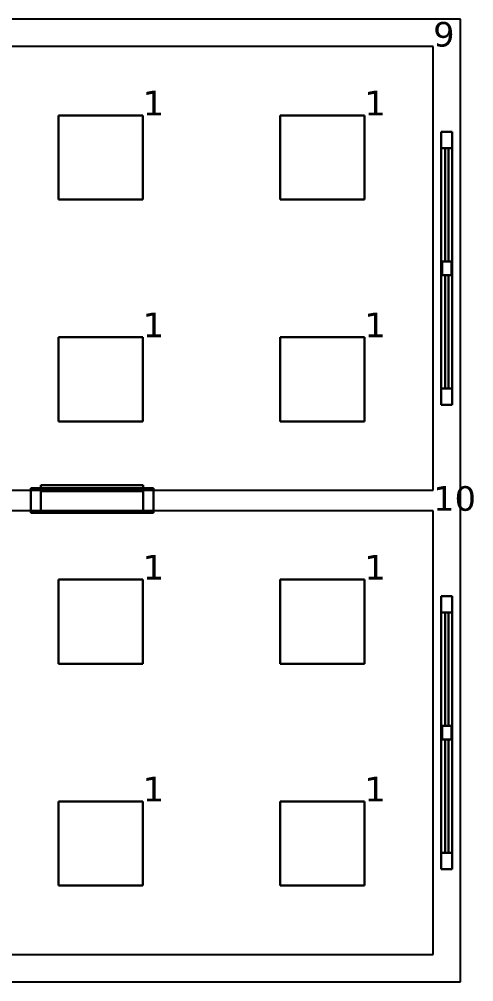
# Model space of a CAD drawing. Header units: inches. Extents: x 0 to 47.1, y -16.6 to 0.5.
# Drawn here: x 13.37 to 16.7, y -7.05 to 0 of the extents above; entities that cross this region are included whole.
import ezdxf

# ---------------------------------------------------------------- set-up
doc = ezdxf.new("R2010")
doc.units = ezdxf.units.IN
doc.header["$MEASUREMENT"] = 0
for name, color, linetype, true_color in [('DLX_BLD1_APERT', 7, 'Continuous', 0x969696), ('DLX_BLD1_CALC', 7, 'Continuous', 0xffffff), ('DLX_BLD1_CONT', 7, 'Continuous', 0x969696), ('DLX_BLD1_LUM', 7, 'Continuous', 0x55aa00), ('DLX_BLD1_LUMKEY_IDX', 7, 'Continuous', 0x969696), ('DLX_BLD1_RESKEY_IDX', 7, 'Continuous', 0x707070)]:
    doc.layers.add(name, color=color, linetype=linetype, true_color=true_color)
doc.styles.add('TableTextStyle', font='')
doc.styles.get('TableTextStyle').set_extended_font_data('VERDANA.TTF')

msp = doc.modelspace()

# ---------------------------------------------------------------- linework, layer by layer
at = {"layer": 'DLX_BLD1_APERT'}
for points in [[(16.46, -0.825, 0), (16.46, -2.825, 0)], [(16.54, -0.825, 0), (16.46, -0.825, 0)], [(16.46, -2.825, 0), (16.46, -0.825, 0)], [(16.46, -0.825, 0), (16.54, -0.825, 0)], [(16.46, -0.825, 0), (16.46, -0.825, 0)], [(16.46, -0.825, 0), (16.54, -0.825, 0)], [(16.54, -0.825, 0), (16.46, -0.825, 0)], [(16.46, -0.825, 0), (16.46, -2.825, 0)], [(16.46, -2.825, 0), (16.46, -0.825, 0)], [(16.46, -0.825, 0), (16.46, -0.825, 0)], [(16.54, -2.825, 0), (16.54, -0.825, 0)], [(16.54, -0.825, 0), (16.54, -2.825, 0)], [(16.54, -0.825, 0), (16.54, -0.825, 0)], [(16.54, -0.825, 0), (16.54, -2.825, 0)], [(16.54, -2.825, 0), (16.54, -0.825, 0)], [(16.54, -0.825, 0), (16.54, -0.825, 0)], [(16.46, -0.945, 0), (16.46, -0.945, 0)], [(16.46, -0.945, 0), (16.46, -2.705, 0)], [(16.46, -2.705, 0), (16.46, -0.945, 0)], [(16.4875, -0.945, 0), (16.46, -0.945, 0)], [(16.46, -0.945, 0), (16.46, -2.705, 0)], [(16.4875, -0.945, 0), (16.46, -0.945, 0)], [(16.46, -0.945, 0), (16.46, -0.945, 0)], [(16.46, -0.945, 0), (16.4875, -0.945, 0)], [(16.46, -2.705, 0), (16.46, -0.945, 0)], [(16.46, -0.945, 0), (16.4875, -0.945, 0)], [(16.5125, -0.945, 0), (16.4875, -0.945, 0)], [(16.4875, -0.945, 0), (16.4875, -0.945, 0)], [(16.4875, -0.945, 0), (16.5125, -0.945, 0)], [(16.4875, -1.775, 0), (16.4875, -0.945, 0)], [(16.4875, -1.775, 0), (16.4875, -0.945, 0)], [(16.4875, -0.945, 0), (16.5125, -0.945, 0)], [(16.4875, -0.945, 0), (16.4875, -0.945, 0)], [(16.5125, -0.945, 0), (16.4875, -0.945, 0)], [(16.4875, -0.945, 0), (16.4875, -1.775, 0)], [(16.4875, -0.945, 0), (16.4875, -1.775, 0)], [(16.4875, -0.945, 0), (16.4875, -1.775, 0)], [(16.4875, -1.775, 0), (16.4875, -0.945, 0)], [(16.4875, -0.945, 0), (16.4875, -0.945, 0)], [(16.4875, -0.945, 0), (16.4875, -1.775, 0)], [(16.5125, -0.945, 0), (16.4875, -0.945, 0)], [(16.4875, -1.775, 0), (16.4875, -0.945, 0)], [(16.4875, -0.945, 0), (16.5125, -0.945, 0)], [(16.4875, -0.945, 0), (16.4875, -0.945, 0)], [(16.4875, -0.945, 0), (16.5125, -0.945, 0)], [(16.5125, -0.945, 0), (16.4875, -0.945, 0)], [(16.5125, -1.775, 0), (16.5125, -0.945, 0)], [(16.5125, -0.945, 0), (16.54, -0.945, 0)], [(16.5125, -0.945, 0), (16.5125, -0.945, 0)], [(16.5125, -0.945, 0), (16.5125, -1.775, 0)], [(16.5125, -0.945, 0), (16.5125, -0.945, 0)], [(16.5125, -0.945, 0), (16.54, -0.945, 0)], [(16.54, -0.945, 0), (16.5125, -0.945, 0)], [(16.5125, -1.775, 0), (16.5125, -0.945, 0)], [(16.54, -0.945, 0), (16.5125, -0.945, 0)], [(16.5125, -0.945, 0), (16.5125, -1.775, 0)], [(16.5125, -0.945, 0), (16.5125, -1.775, 0)], [(16.5125, -1.775, 0), (16.5125, -0.945, 0)], [(16.5125, -0.945, 0), (16.5125, -0.945, 0)], [(16.5125, -1.775, 0), (16.5125, -0.945, 0)], [(16.5125, -0.945, 0), (16.5125, -1.775, 0)], [(16.5125, -0.945, 0), (16.5125, -0.945, 0)], [(16.54, -0.945, 0), (16.54, -0.945, 0)], [(16.54, -0.945, 0), (16.54, -2.705, 0)], [(16.54, -2.705, 0), (16.54, -0.945, 0)], [(16.54, -0.945, 0), (16.54, -2.705, 0)], [(16.54, -0.945, 0), (16.54, -0.945, 0)], [(16.54, -2.705, 0), (16.54, -0.945, 0)], [(16.465, -1.875, 0), (16.465, -1.775, 0)], [(16.465, -1.775, 0), (16.4875, -1.775, 0)], [(16.465, -1.775, 0), (16.465, -1.875, 0)], [(16.4875, -1.775, 0), (16.465, -1.775, 0)], [(16.465, -1.875, 0), (16.465, -1.775, 0)], [(16.465, -1.775, 0), (16.4875, -1.775, 0)], [(16.4875, -1.775, 0), (16.465, -1.775, 0)], [(16.465, -1.775, 0), (16.465, -1.875, 0)], [(16.4875, -1.775, 0), (16.465, -1.775, 0)], [(16.465, -1.775, 0), (16.465, -1.775, 0)], [(16.465, -1.775, 0), (16.4875, -1.775, 0)], [(16.465, -1.875, 0), (16.465, -1.775, 0)], [(16.465, -1.775, 0), (16.465, -1.775, 0)], [(16.465, -1.775, 0), (16.465, -1.875, 0)], [(16.465, -1.875, 0), (16.465, -1.775, 0)], [(16.465, -1.775, 0), (16.4875, -1.775, 0)], [(16.4875, -1.775, 0), (16.465, -1.775, 0)], [(16.465, -1.775, 0), (16.465, -1.875, 0)], [(16.5125, -1.775, 0), (16.4875, -1.775, 0)], [(16.4875, -1.775, 0), (16.5125, -1.775, 0)], [(16.4875, -1.775, 0), (16.5125, -1.775, 0)], [(16.5125, -1.775, 0), (16.4875, -1.775, 0)], [(16.4875, -1.775, 0), (16.4875, -1.775, 0)], [(16.5125, -1.775, 0), (16.4875, -1.775, 0)], [(16.4875, -1.775, 0), (16.4875, -1.775, 0)], [(16.4875, -1.775, 0), (16.5125, -1.775, 0)], [(16.4875, -1.775, 0), (16.5125, -1.775, 0)], [(16.5125, -1.775, 0), (16.4875, -1.775, 0)], [(16.4875, -1.775, 0), (16.4875, -1.775, 0)], [(16.4875, -1.775, 0), (16.4875, -1.775, 0)], [(16.4875, -1.775, 0), (16.5125, -1.775, 0)], [(16.5125, -1.775, 0), (16.4875, -1.775, 0)], [(16.4875, -1.775, 0), (16.5125, -1.775, 0)], [(16.5125, -1.775, 0), (16.4875, -1.775, 0)], [(16.535, -1.775, 0), (16.5125, -1.775, 0)], [(16.5125, -1.775, 0), (16.535, -1.775, 0)], [(16.5125, -1.775, 0), (16.535, -1.775, 0)], [(16.535, -1.775, 0), (16.5125, -1.775, 0)], [(16.5125, -1.775, 0), (16.5125, -1.775, 0)], [(16.5125, -1.775, 0), (16.5125, -1.775, 0)], [(16.5125, -1.775, 0), (16.535, -1.775, 0)], [(16.535, -1.775, 0), (16.5125, -1.775, 0)], [(16.5125, -1.775, 0), (16.535, -1.775, 0)], [(16.535, -1.775, 0), (16.5125, -1.775, 0)], [(16.5125, -1.775, 0), (16.5125, -1.775, 0)], [(16.5125, -1.775, 0), (16.5125, -1.775, 0)], [(16.535, -1.875, 0), (16.535, -1.775, 0)], [(16.535, -1.775, 0), (16.535, -1.875, 0)], [(16.535, -1.775, 0), (16.535, -1.875, 0)], [(16.535, -1.875, 0), (16.535, -1.775, 0)], [(16.535, -1.875, 0), (16.535, -1.775, 0)], [(16.535, -1.775, 0), (16.535, -1.775, 0)], [(16.535, -1.775, 0), (16.535, -1.875, 0)], [(16.535, -1.775, 0), (16.535, -1.775, 0)], [(16.535, -1.775, 0), (16.535, -1.875, 0)], [(16.535, -1.875, 0), (16.535, -1.775, 0)], [(16.4875, -1.875, 0), (16.465, -1.875, 0)], [(16.465, -1.875, 0), (16.4875, -1.875, 0)], [(16.4875, -1.875, 0), (16.465, -1.875, 0)], [(16.465, -1.875, 0), (16.4875, -1.875, 0)], [(16.465, -1.875, 0), (16.465, -1.875, 0)], [(16.4875, -1.875, 0), (16.465, -1.875, 0)], [(16.465, -1.875, 0), (16.465, -1.875, 0)], [(16.465, -1.875, 0), (16.4875, -1.875, 0)], [(16.4875, -1.875, 0), (16.465, -1.875, 0)], [(16.465, -1.875, 0), (16.4875, -1.875, 0)], [(16.4875, -2.705, 0), (16.4875, -1.875, 0)], [(16.4875, -1.875, 0), (16.5125, -1.875, 0)], [(16.4875, -2.705, 0), (16.4875, -1.875, 0)], [(16.5125, -1.875, 0), (16.4875, -1.875, 0)], [(16.4875, -1.875, 0), (16.4875, -2.705, 0)], [(16.4875, -1.875, 0), (16.4875, -2.705, 0)], [(16.5125, -1.875, 0), (16.4875, -1.875, 0)], [(16.4875, -1.875, 0), (16.5125, -1.875, 0)], [(16.4875, -1.875, 0), (16.4875, -1.875, 0)], [(16.5125, -1.875, 0), (16.4875, -1.875, 0)], [(16.4875, -1.875, 0), (16.4875, -1.875, 0)], [(16.4875, -1.875, 0), (16.5125, -1.875, 0)], [(16.5125, -1.875, 0), (16.4875, -1.875, 0)], [(16.4875, -1.875, 0), (16.5125, -1.875, 0)], [(16.4875, -1.875, 0), (16.4875, -2.705, 0)], [(16.4875, -2.705, 0), (16.4875, -1.875, 0)], [(16.4875, -1.875, 0), (16.4875, -1.875, 0)], [(16.4875, -1.875, 0), (16.4875, -1.875, 0)], [(16.4875, -1.875, 0), (16.5125, -1.875, 0)], [(16.5125, -1.875, 0), (16.4875, -1.875, 0)], [(16.4875, -1.875, 0), (16.4875, -2.705, 0)], [(16.5125, -1.875, 0), (16.4875, -1.875, 0)], [(16.4875, -2.705, 0), (16.4875, -1.875, 0)], [(16.4875, -1.875, 0), (16.5125, -1.875, 0)], [(16.5125, -2.705, 0), (16.5125, -1.875, 0)], [(16.5125, -1.875, 0), (16.535, -1.875, 0)], [(16.5125, -1.875, 0), (16.5125, -2.705, 0)], [(16.5125, -2.705, 0), (16.5125, -1.875, 0)], [(16.535, -1.875, 0), (16.5125, -1.875, 0)], [(16.535, -1.875, 0), (16.5125, -1.875, 0)], [(16.5125, -1.875, 0), (16.5125, -2.705, 0)], [(16.5125, -1.875, 0), (16.535, -1.875, 0)], [(16.5125, -1.875, 0), (16.5125, -1.875, 0)], [(16.5125, -1.875, 0), (16.5125, -1.875, 0)], [(16.5125, -1.875, 0), (16.535, -1.875, 0)], [(16.535, -1.875, 0), (16.5125, -1.875, 0)], [(16.535, -1.875, 0), (16.5125, -1.875, 0)], [(16.5125, -1.875, 0), (16.535, -1.875, 0)], [(16.5125, -1.875, 0), (16.5125, -1.875, 0)], [(16.5125, -1.875, 0), (16.5125, -2.705, 0)], [(16.5125, -2.705, 0), (16.5125, -1.875, 0)], [(16.5125, -1.875, 0), (16.5125, -1.875, 0)], [(16.5125, -2.705, 0), (16.5125, -1.875, 0)], [(16.5125, -1.875, 0), (16.5125, -2.705, 0)], [(16.535, -1.875, 0), (16.535, -1.875, 0)], [(16.535, -1.875, 0), (16.535, -1.875, 0)], [(16.46, -2.705, 0), (16.46, -2.705, 0)], [(16.46, -2.705, 0), (16.4875, -2.705, 0)], [(16.4875, -2.705, 0), (16.46, -2.705, 0)], [(16.46, -2.705, 0), (16.46, -2.705, 0)], [(16.46, -2.705, 0), (16.4875, -2.705, 0)], [(16.4875, -2.705, 0), (16.46, -2.705, 0)], [(16.5125, -2.705, 0), (16.4875, -2.705, 0)], [(16.4875, -2.705, 0), (16.4875, -2.705, 0)], [(16.5125, -2.705, 0), (16.4875, -2.705, 0)], [(16.4875, -2.705, 0), (16.4875, -2.705, 0)], [(16.4875, -2.705, 0), (16.5125, -2.705, 0)], [(16.4875, -2.705, 0), (16.5125, -2.705, 0)], [(16.4875, -2.705, 0), (16.4875, -2.705, 0)], [(16.4875, -2.705, 0), (16.5125, -2.705, 0)], [(16.4875, -2.705, 0), (16.4875, -2.705, 0)], [(16.4875, -2.705, 0), (16.5125, -2.705, 0)], [(16.5125, -2.705, 0), (16.4875, -2.705, 0)], [(16.5125, -2.705, 0), (16.4875, -2.705, 0)], [(16.54, -2.705, 0), (16.5125, -2.705, 0)], [(16.5125, -2.705, 0), (16.5125, -2.705, 0)], [(16.5125, -2.705, 0), (16.54, -2.705, 0)], [(16.54, -2.705, 0), (16.5125, -2.705, 0)], [(16.5125, -2.705, 0), (16.5125, -2.705, 0)], [(16.5125, -2.705, 0), (16.54, -2.705, 0)], [(16.5125, -2.705, 0), (16.5125, -2.705, 0)], [(16.5125, -2.705, 0), (16.5125, -2.705, 0)], [(16.54, -2.705, 0), (16.54, -2.705, 0)], [(16.54, -2.705, 0), (16.54, -2.705, 0)], [(16.46, -2.825, 0), (16.54, -2.825, 0)], [(16.46, -2.825, 0), (16.46, -2.825, 0)], [(16.46, -2.825, 0), (16.54, -2.825, 0)], [(16.54, -2.825, 0), (16.46, -2.825, 0)], [(16.54, -2.825, 0), (16.46, -2.825, 0)], [(16.46, -2.825, 0), (16.46, -2.825, 0)], [(16.54, -2.825, 0), (16.54, -2.825, 0)], [(16.54, -2.825, 0), (16.54, -2.825, 0)], [(14.35, -3.435, 0), (13.45, -3.435, 0)], [(13.45, -3.435, 0), (13.45, -3.615, 0)], [(13.45, -3.435, 0), (13.45, -3.435, 0)], [(13.45, -3.435, 0), (13.45, -3.615, 0)], [(13.45, -3.615, 0), (13.45, -3.435, 0)], [(13.45, -3.615, 0), (13.45, -3.435, 0)], [(13.45, -3.435, 0), (13.525, -3.435, 0)], [(13.525, -3.435, 0), (13.45, -3.435, 0)], [(13.45, -3.435, 0), (13.45, -3.435, 0)], [(13.45, -3.435, 0), (14.35, -3.435, 0)], [(13.525, -3.4125, 0), (14.275, -3.4125, 0)], [(13.525, -3.435, 0), (13.525, -3.4125, 0)], [(14.275, -3.4125, 0), (13.525, -3.4125, 0)], [(13.525, -3.4125, 0), (13.525, -3.4125, 0)], [(13.525, -3.4125, 0), (14.275, -3.4125, 0)], [(13.525, -3.435, 0), (13.525, -3.4125, 0)], [(13.525, -3.4125, 0), (13.525, -3.4125, 0)], [(13.525, -3.4125, 0), (13.525, -3.435, 0)], [(14.275, -3.4125, 0), (13.525, -3.4125, 0)], [(13.525, -3.4125, 0), (13.525, -3.435, 0)], [(13.525, -3.435, 0), (13.525, -3.4575, 0)], [(14.275, -3.435, 0), (13.525, -3.435, 0)], [(13.525, -3.435, 0), (13.525, -3.435, 0)], [(13.525, -3.4575, 0), (13.525, -3.435, 0)], [(13.525, -3.435, 0), (14.275, -3.435, 0)], [(13.525, -3.4575, 0), (13.525, -3.435, 0)], [(13.525, -3.435, 0), (13.525, -3.435, 0)], [(13.525, -3.435, 0), (13.525, -3.4575, 0)], [(13.525, -3.4575, 0), (13.525, -3.435, 0)], [(13.525, -3.435, 0), (13.525, -3.435, 0)], [(13.525, -3.435, 0), (14.275, -3.435, 0)], [(14.275, -3.435, 0), (13.525, -3.435, 0)], [(13.525, -3.435, 0), (13.525, -3.4575, 0)], [(13.525, -3.435, 0), (13.525, -3.435, 0)], [(13.525, -3.435, 0), (13.525, -3.4575, 0)], [(13.525, -3.4575, 0), (13.525, -3.435, 0)], [(14.275, -3.4125, 0), (14.275, -3.435, 0)], [(14.275, -3.4125, 0), (14.275, -3.4125, 0)], [(14.275, -3.435, 0), (14.275, -3.4125, 0)], [(14.275, -3.4125, 0), (14.275, -3.4125, 0)], [(14.275, -3.4125, 0), (14.275, -3.435, 0)], [(14.275, -3.435, 0), (14.275, -3.4125, 0)], [(14.275, -3.4575, 0), (14.275, -3.435, 0)], [(14.275, -3.435, 0), (14.35, -3.435, 0)], [(14.275, -3.435, 0), (14.275, -3.435, 0)], [(14.35, -3.435, 0), (14.275, -3.435, 0)], [(14.275, -3.435, 0), (14.275, -3.4575, 0)], [(14.275, -3.4575, 0), (14.275, -3.435, 0)], [(14.275, -3.435, 0), (14.275, -3.435, 0)], [(14.275, -3.435, 0), (14.275, -3.4575, 0)], [(14.275, -3.435, 0), (14.275, -3.4575, 0)], [(14.275, -3.435, 0), (14.275, -3.435, 0)], [(14.275, -3.435, 0), (14.275, -3.435, 0)], [(14.275, -3.435, 0), (14.275, -3.4575, 0)], [(14.275, -3.4575, 0), (14.275, -3.435, 0)], [(14.275, -3.4575, 0), (14.275, -3.435, 0)], [(14.35, -3.615, 0), (14.35, -3.435, 0)], [(14.35, -3.435, 0), (14.35, -3.435, 0)], [(14.35, -3.435, 0), (14.35, -3.615, 0)], [(14.35, -3.615, 0), (14.35, -3.435, 0)], [(14.35, -3.435, 0), (14.35, -3.615, 0)], [(14.35, -3.435, 0), (14.35, -3.435, 0)], [(13.525, -3.4575, 0), (13.525, -3.615, 0)], [(13.525, -3.4575, 0), (14.275, -3.4575, 0)], [(13.525, -3.615, 0), (13.525, -3.4575, 0)], [(13.525, -3.4575, 0), (13.525, -3.4575, 0)], [(13.525, -3.4575, 0), (13.525, -3.615, 0)], [(13.525, -3.615, 0), (13.525, -3.4575, 0)], [(14.275, -3.4575, 0), (13.525, -3.4575, 0)], [(13.525, -3.4575, 0), (13.525, -3.4575, 0)], [(14.275, -3.4575, 0), (13.525, -3.4575, 0)], [(13.525, -3.4575, 0), (13.525, -3.4575, 0)], [(13.525, -3.4575, 0), (14.275, -3.4575, 0)], [(14.275, -3.4575, 0), (13.525, -3.4575, 0)], [(13.525, -3.4575, 0), (14.275, -3.4575, 0)], [(13.525, -3.4575, 0), (13.525, -3.4575, 0)], [(14.275, -3.615, 0), (14.275, -3.4575, 0)], [(14.275, -3.4575, 0), (14.275, -3.615, 0)], [(14.275, -3.4575, 0), (14.275, -3.4575, 0)], [(14.275, -3.4575, 0), (14.275, -3.615, 0)], [(14.275, -3.615, 0), (14.275, -3.4575, 0)], [(14.275, -3.4575, 0), (14.275, -3.4575, 0)], [(14.275, -3.4575, 0), (14.275, -3.4575, 0)], [(14.275, -3.4575, 0), (14.275, -3.4575, 0)], [(13.45, -3.615, 0), (14.35, -3.615, 0)], [(13.45, -3.615, 0), (13.45, -3.615, 0)], [(13.525, -3.615, 0), (13.45, -3.615, 0)], [(14.35, -3.615, 0), (13.45, -3.615, 0)], [(13.45, -3.615, 0), (13.45, -3.615, 0)], [(13.45, -3.615, 0), (13.525, -3.615, 0)], [(13.525, -3.615, 0), (13.525, -3.615, 0)], [(13.525, -3.615, 0), (14.275, -3.615, 0)], [(14.275, -3.615, 0), (13.525, -3.615, 0)], [(13.525, -3.615, 0), (13.525, -3.615, 0)], [(14.35, -3.615, 0), (14.275, -3.615, 0)], [(14.275, -3.615, 0), (14.275, -3.615, 0)], [(14.275, -3.615, 0), (14.35, -3.615, 0)], [(14.275, -3.615, 0), (14.275, -3.615, 0)], [(14.35, -3.615, 0), (14.35, -3.615, 0)], [(14.35, -3.615, 0), (14.35, -3.615, 0)], [(16.46, -4.225, 0), (16.46, -6.225, 0)], [(16.54, -4.225, 0), (16.46, -4.225, 0)], [(16.46, -6.225, 0), (16.46, -4.225, 0)], [(16.46, -4.225, 0), (16.54, -4.225, 0)], [(16.46, -4.225, 0), (16.46, -4.225, 0)], [(16.46, -4.225, 0), (16.54, -4.225, 0)], [(16.54, -4.225, 0), (16.46, -4.225, 0)], [(16.46, -4.225, 0), (16.46, -6.225, 0)], [(16.46, -6.225, 0), (16.46, -4.225, 0)], [(16.46, -4.225, 0), (16.46, -4.225, 0)], [(16.54, -6.225, 0), (16.54, -4.225, 0)], [(16.54, -4.225, 0), (16.54, -6.225, 0)], [(16.54, -4.225, 0), (16.54, -4.225, 0)], [(16.54, -4.225, 0), (16.54, -6.225, 0)], [(16.54, -6.225, 0), (16.54, -4.225, 0)], [(16.54, -4.225, 0), (16.54, -4.225, 0)], [(16.46, -4.345, 0), (16.46, -4.345, 0)], [(16.46, -4.345, 0), (16.46, -6.105, 0)], [(16.46, -6.105, 0), (16.46, -4.345, 0)], [(16.4875, -4.345, 0), (16.46, -4.345, 0)], [(16.46, -4.345, 0), (16.46, -6.105, 0)], [(16.4875, -4.345, 0), (16.46, -4.345, 0)], [(16.46, -4.345, 0), (16.46, -4.345, 0)], [(16.46, -4.345, 0), (16.4875, -4.345, 0)], [(16.46, -6.105, 0), (16.46, -4.345, 0)], [(16.46, -4.345, 0), (16.4875, -4.345, 0)], [(16.5125, -4.345, 0), (16.4875, -4.345, 0)], [(16.4875, -4.345, 0), (16.4875, -4.345, 0)], [(16.4875, -4.345, 0), (16.5125, -4.345, 0)], [(16.4875, -5.175, 0), (16.4875, -4.345, 0)], [(16.4875, -5.175, 0), (16.4875, -4.345, 0)], [(16.4875, -4.345, 0), (16.5125, -4.345, 0)], [(16.4875, -4.345, 0), (16.4875, -4.345, 0)], [(16.5125, -4.345, 0), (16.4875, -4.345, 0)], [(16.4875, -4.345, 0), (16.4875, -5.175, 0)], [(16.4875, -4.345, 0), (16.4875, -5.175, 0)], [(16.4875, -4.345, 0), (16.4875, -5.175, 0)], [(16.4875, -5.175, 0), (16.4875, -4.345, 0)], [(16.4875, -4.345, 0), (16.4875, -4.345, 0)], [(16.4875, -4.345, 0), (16.4875, -5.175, 0)], [(16.5125, -4.345, 0), (16.4875, -4.345, 0)], [(16.4875, -5.175, 0), (16.4875, -4.345, 0)], [(16.4875, -4.345, 0), (16.5125, -4.345, 0)], [(16.4875, -4.345, 0), (16.4875, -4.345, 0)], [(16.4875, -4.345, 0), (16.5125, -4.345, 0)], [(16.5125, -4.345, 0), (16.4875, -4.345, 0)], [(16.5125, -5.175, 0), (16.5125, -4.345, 0)], [(16.5125, -4.345, 0), (16.54, -4.345, 0)], [(16.5125, -4.345, 0), (16.5125, -4.345, 0)], [(16.5125, -4.345, 0), (16.5125, -5.175, 0)], [(16.5125, -4.345, 0), (16.5125, -4.345, 0)], [(16.5125, -4.345, 0), (16.54, -4.345, 0)], [(16.54, -4.345, 0), (16.5125, -4.345, 0)], [(16.5125, -5.175, 0), (16.5125, -4.345, 0)], [(16.54, -4.345, 0), (16.5125, -4.345, 0)], [(16.5125, -4.345, 0), (16.5125, -5.175, 0)], [(16.5125, -4.345, 0), (16.5125, -5.175, 0)], [(16.5125, -5.175, 0), (16.5125, -4.345, 0)], [(16.5125, -4.345, 0), (16.5125, -4.345, 0)], [(16.5125, -5.175, 0), (16.5125, -4.345, 0)], [(16.5125, -4.345, 0), (16.5125, -5.175, 0)], [(16.5125, -4.345, 0), (16.5125, -4.345, 0)], [(16.54, -4.345, 0), (16.54, -4.345, 0)], [(16.54, -4.345, 0), (16.54, -6.105, 0)], [(16.54, -6.105, 0), (16.54, -4.345, 0)], [(16.54, -4.345, 0), (16.54, -6.105, 0)], [(16.54, -4.345, 0), (16.54, -4.345, 0)], [(16.54, -6.105, 0), (16.54, -4.345, 0)], [(16.465, -5.275, 0), (16.465, -5.175, 0)], [(16.465, -5.175, 0), (16.4875, -5.175, 0)], [(16.465, -5.175, 0), (16.465, -5.275, 0)], [(16.4875, -5.175, 0), (16.465, -5.175, 0)], [(16.465, -5.275, 0), (16.465, -5.175, 0)], [(16.465, -5.175, 0), (16.4875, -5.175, 0)], [(16.4875, -5.175, 0), (16.465, -5.175, 0)], [(16.465, -5.175, 0), (16.465, -5.275, 0)], [(16.4875, -5.175, 0), (16.465, -5.175, 0)], [(16.465, -5.175, 0), (16.465, -5.175, 0)], [(16.465, -5.175, 0), (16.4875, -5.175, 0)], [(16.465, -5.275, 0), (16.465, -5.175, 0)], [(16.465, -5.175, 0), (16.465, -5.175, 0)], [(16.465, -5.175, 0), (16.465, -5.275, 0)], [(16.465, -5.275, 0), (16.465, -5.175, 0)], [(16.465, -5.175, 0), (16.4875, -5.175, 0)], [(16.4875, -5.175, 0), (16.465, -5.175, 0)], [(16.465, -5.175, 0), (16.465, -5.275, 0)], [(16.5125, -5.175, 0), (16.4875, -5.175, 0)], [(16.4875, -5.175, 0), (16.5125, -5.175, 0)], [(16.4875, -5.175, 0), (16.5125, -5.175, 0)], [(16.5125, -5.175, 0), (16.4875, -5.175, 0)], [(16.4875, -5.175, 0), (16.4875, -5.175, 0)], [(16.5125, -5.175, 0), (16.4875, -5.175, 0)], [(16.4875, -5.175, 0), (16.4875, -5.175, 0)], [(16.4875, -5.175, 0), (16.5125, -5.175, 0)], [(16.4875, -5.175, 0), (16.5125, -5.175, 0)], [(16.5125, -5.175, 0), (16.4875, -5.175, 0)], [(16.4875, -5.175, 0), (16.4875, -5.175, 0)], [(16.4875, -5.175, 0), (16.4875, -5.175, 0)], [(16.4875, -5.175, 0), (16.5125, -5.175, 0)], [(16.5125, -5.175, 0), (16.4875, -5.175, 0)], [(16.4875, -5.175, 0), (16.5125, -5.175, 0)], [(16.5125, -5.175, 0), (16.4875, -5.175, 0)], [(16.535, -5.175, 0), (16.5125, -5.175, 0)], [(16.5125, -5.175, 0), (16.535, -5.175, 0)], [(16.5125, -5.175, 0), (16.535, -5.175, 0)], [(16.535, -5.175, 0), (16.5125, -5.175, 0)], [(16.5125, -5.175, 0), (16.5125, -5.175, 0)], [(16.5125, -5.175, 0), (16.5125, -5.175, 0)], [(16.5125, -5.175, 0), (16.535, -5.175, 0)], [(16.535, -5.175, 0), (16.5125, -5.175, 0)], [(16.5125, -5.175, 0), (16.535, -5.175, 0)], [(16.535, -5.175, 0), (16.5125, -5.175, 0)], [(16.5125, -5.175, 0), (16.5125, -5.175, 0)], [(16.5125, -5.175, 0), (16.5125, -5.175, 0)], [(16.535, -5.275, 0), (16.535, -5.175, 0)], [(16.535, -5.175, 0), (16.535, -5.275, 0)], [(16.535, -5.175, 0), (16.535, -5.275, 0)], [(16.535, -5.275, 0), (16.535, -5.175, 0)], [(16.535, -5.275, 0), (16.535, -5.175, 0)], [(16.535, -5.175, 0), (16.535, -5.175, 0)], [(16.535, -5.175, 0), (16.535, -5.275, 0)], [(16.535, -5.175, 0), (16.535, -5.175, 0)], [(16.535, -5.175, 0), (16.535, -5.275, 0)], [(16.535, -5.275, 0), (16.535, -5.175, 0)], [(16.4875, -5.275, 0), (16.465, -5.275, 0)], [(16.465, -5.275, 0), (16.4875, -5.275, 0)], [(16.4875, -5.275, 0), (16.465, -5.275, 0)], [(16.465, -5.275, 0), (16.4875, -5.275, 0)], [(16.465, -5.275, 0), (16.465, -5.275, 0)], [(16.4875, -5.275, 0), (16.465, -5.275, 0)], [(16.465, -5.275, 0), (16.465, -5.275, 0)], [(16.465, -5.275, 0), (16.4875, -5.275, 0)], [(16.4875, -5.275, 0), (16.465, -5.275, 0)], [(16.465, -5.275, 0), (16.4875, -5.275, 0)], [(16.4875, -6.105, 0), (16.4875, -5.275, 0)], [(16.4875, -5.275, 0), (16.5125, -5.275, 0)], [(16.4875, -6.105, 0), (16.4875, -5.275, 0)], [(16.5125, -5.275, 0), (16.4875, -5.275, 0)], [(16.4875, -5.275, 0), (16.4875, -6.105, 0)], [(16.4875, -5.275, 0), (16.4875, -6.105, 0)], [(16.5125, -5.275, 0), (16.4875, -5.275, 0)], [(16.4875, -5.275, 0), (16.5125, -5.275, 0)], [(16.4875, -5.275, 0), (16.4875, -5.275, 0)], [(16.5125, -5.275, 0), (16.4875, -5.275, 0)], [(16.4875, -5.275, 0), (16.4875, -5.275, 0)], [(16.4875, -5.275, 0), (16.5125, -5.275, 0)], [(16.5125, -5.275, 0), (16.4875, -5.275, 0)], [(16.4875, -5.275, 0), (16.5125, -5.275, 0)], [(16.4875, -5.275, 0), (16.4875, -6.105, 0)], [(16.4875, -6.105, 0), (16.4875, -5.275, 0)], [(16.4875, -5.275, 0), (16.4875, -5.275, 0)], [(16.4875, -5.275, 0), (16.4875, -5.275, 0)], [(16.4875, -5.275, 0), (16.5125, -5.275, 0)], [(16.5125, -5.275, 0), (16.4875, -5.275, 0)], [(16.4875, -5.275, 0), (16.4875, -6.105, 0)], [(16.5125, -5.275, 0), (16.4875, -5.275, 0)], [(16.4875, -6.105, 0), (16.4875, -5.275, 0)], [(16.4875, -5.275, 0), (16.5125, -5.275, 0)], [(16.5125, -6.105, 0), (16.5125, -5.275, 0)], [(16.5125, -5.275, 0), (16.535, -5.275, 0)], [(16.5125, -5.275, 0), (16.5125, -6.105, 0)], [(16.5125, -6.105, 0), (16.5125, -5.275, 0)], [(16.535, -5.275, 0), (16.5125, -5.275, 0)], [(16.535, -5.275, 0), (16.5125, -5.275, 0)], [(16.5125, -5.275, 0), (16.5125, -6.105, 0)], [(16.5125, -5.275, 0), (16.535, -5.275, 0)], [(16.5125, -5.275, 0), (16.5125, -5.275, 0)], [(16.5125, -5.275, 0), (16.5125, -5.275, 0)], [(16.5125, -5.275, 0), (16.535, -5.275, 0)], [(16.535, -5.275, 0), (16.5125, -5.275, 0)], [(16.535, -5.275, 0), (16.5125, -5.275, 0)], [(16.5125, -5.275, 0), (16.535, -5.275, 0)], [(16.5125, -5.275, 0), (16.5125, -5.275, 0)], [(16.5125, -5.275, 0), (16.5125, -6.105, 0)], [(16.5125, -6.105, 0), (16.5125, -5.275, 0)], [(16.5125, -5.275, 0), (16.5125, -5.275, 0)], [(16.5125, -6.105, 0), (16.5125, -5.275, 0)], [(16.5125, -5.275, 0), (16.5125, -6.105, 0)], [(16.535, -5.275, 0), (16.535, -5.275, 0)], [(16.535, -5.275, 0), (16.535, -5.275, 0)], [(16.46, -6.105, 0), (16.46, -6.105, 0)], [(16.46, -6.105, 0), (16.4875, -6.105, 0)], [(16.4875, -6.105, 0), (16.46, -6.105, 0)], [(16.46, -6.105, 0), (16.46, -6.105, 0)], [(16.46, -6.105, 0), (16.4875, -6.105, 0)], [(16.4875, -6.105, 0), (16.46, -6.105, 0)], [(16.5125, -6.105, 0), (16.4875, -6.105, 0)], [(16.4875, -6.105, 0), (16.4875, -6.105, 0)], [(16.5125, -6.105, 0), (16.4875, -6.105, 0)], [(16.4875, -6.105, 0), (16.4875, -6.105, 0)], [(16.4875, -6.105, 0), (16.5125, -6.105, 0)], [(16.4875, -6.105, 0), (16.5125, -6.105, 0)], [(16.4875, -6.105, 0), (16.4875, -6.105, 0)], [(16.4875, -6.105, 0), (16.5125, -6.105, 0)], [(16.4875, -6.105, 0), (16.4875, -6.105, 0)], [(16.4875, -6.105, 0), (16.5125, -6.105, 0)], [(16.5125, -6.105, 0), (16.4875, -6.105, 0)], [(16.5125, -6.105, 0), (16.4875, -6.105, 0)], [(16.54, -6.105, 0), (16.5125, -6.105, 0)], [(16.5125, -6.105, 0), (16.5125, -6.105, 0)], [(16.5125, -6.105, 0), (16.54, -6.105, 0)], [(16.54, -6.105, 0), (16.5125, -6.105, 0)], [(16.5125, -6.105, 0), (16.5125, -6.105, 0)], [(16.5125, -6.105, 0), (16.54, -6.105, 0)], [(16.5125, -6.105, 0), (16.5125, -6.105, 0)], [(16.5125, -6.105, 0), (16.5125, -6.105, 0)], [(16.54, -6.105, 0), (16.54, -6.105, 0)], [(16.54, -6.105, 0), (16.54, -6.105, 0)], [(16.46, -6.225, 0), (16.54, -6.225, 0)], [(16.46, -6.225, 0), (16.46, -6.225, 0)], [(16.46, -6.225, 0), (16.54, -6.225, 0)], [(16.54, -6.225, 0), (16.46, -6.225, 0)], [(16.54, -6.225, 0), (16.46, -6.225, 0)], [(16.46, -6.225, 0), (16.46, -6.225, 0)], [(16.54, -6.225, 0), (16.54, -6.225, 0)], [(16.54, -6.225, 0), (16.54, -6.225, 0)]]:
    msp.add_polyline3d(points, dxfattribs=at)
at = {"layer": 'DLX_BLD1_CALC'}
for points in [[(16.4, -0.2, 0), (13.15, -0.2, 0)], [(16.4, -3.45, 0), (16.4, -0.2, 0)], [(13.15, -3.45, 0), (13.45, -3.45, 0)], [(13.525, -3.435, 0), (13.45, -3.435, 0)], [(13.45, -3.435, 0), (13.45, -3.45, 0)], [(13.45, -3.45, 0), (13.45, -3.435, 0)], [(13.45, -3.435, 0), (13.525, -3.435, 0)], [(13.45, -3.45, 0), (14.35, -3.45, 0)], [(13.525, -3.4125, 0), (13.525, -3.435, 0)], [(14.275, -3.4125, 0), (13.525, -3.4125, 0)], [(13.525, -3.435, 0), (13.525, -3.4125, 0)], [(13.525, -3.4125, 0), (14.275, -3.4125, 0)], [(14.275, -3.435, 0), (14.275, -3.4125, 0)], [(14.275, -3.4125, 0), (14.275, -3.435, 0)], [(14.35, -3.435, 0), (14.275, -3.435, 0)], [(14.275, -3.435, 0), (14.35, -3.435, 0)], [(14.35, -3.45, 0), (14.35, -3.435, 0)], [(14.35, -3.435, 0), (14.35, -3.45, 0)], [(14.35, -3.45, 0), (16.4, -3.45, 0)], [(13.45, -3.6, 0), (13.15, -3.6, 0)], [(13.525, -3.6, 0), (13.45, -3.6, 0)], [(13.45, -3.6, 0), (13.45, -3.615, 0)], [(13.45, -3.615, 0), (13.45, -3.6, 0)], [(13.45, -3.615, 0), (13.525, -3.615, 0)], [(13.525, -3.615, 0), (13.45, -3.615, 0)], [(13.525, -3.615, 0), (13.525, -3.6, 0)], [(14.275, -3.6, 0), (13.525, -3.6, 0)], [(13.525, -3.6, 0), (13.525, -3.615, 0)], [(14.275, -3.6, 0), (14.275, -3.615, 0)], [(14.35, -3.6, 0), (14.275, -3.6, 0)], [(14.275, -3.615, 0), (14.275, -3.6, 0)], [(14.275, -3.615, 0), (14.35, -3.615, 0)], [(14.35, -3.615, 0), (14.275, -3.615, 0)], [(14.35, -3.615, 0), (14.35, -3.6, 0)], [(16.4, -3.6, 0), (14.35, -3.6, 0)], [(14.35, -3.6, 0), (14.35, -3.615, 0)], [(16.4, -6.85, 0), (16.4, -3.6, 0)], [(13.15, -6.85, 0), (16.4, -6.85, 0)]]:
    msp.add_polyline3d(points, dxfattribs=at)
at = {"layer": 'DLX_BLD1_CONT'}
for points in [[(16.6, 0, 0), (0, 0, 0)], [(16.6, -7.05, 0), (16.6, 0, 0)], [(16.4, -0.2, 0), (13.15, -0.2, 0)], [(16.4, -3.45, 0), (16.4, -0.2, 0)], [(13.15, -3.45, 0), (16.4, -3.45, 0)], [(16.4, -3.6, 0), (13.15, -3.6, 0)], [(16.4, -6.85, 0), (16.4, -3.6, 0)], [(13.15, -6.85, 0), (16.4, -6.85, 0)], [(0, -7.05, 0), (16.6, -7.05, 0)]]:
    msp.add_polyline3d(points, dxfattribs=at)
at = {"layer": 'DLX_BLD1_LUM'}
for points in [[(13.654, -1.321, 0), (13.654, -0.704, 0)], [(13.654, -0.704, 0), (13.654, -0.704, 0)], [(13.654, -0.704, 0), (13.654, -1.321, 0)], [(13.654, -0.704, 0), (14.271, -0.704, 0)], [(14.271, -0.704, 0), (13.654, -0.704, 0)], [(13.654, -0.704, 0), (13.654, -0.704, 0)], [(13.654, -0.704, 0), (13.654, -1.321, 0)], [(14.271, -0.704, 0), (13.654, -0.704, 0)], [(13.654, -1.321, 0), (13.654, -0.704, 0)], [(13.654, -0.704, 0), (14.271, -0.704, 0)], [(14.271, -0.704, 0), (14.271, -1.321, 0)], [(14.271, -1.321, 0), (14.271, -0.704, 0)], [(14.271, -0.704, 0), (14.271, -0.704, 0)], [(14.271, -0.704, 0), (14.271, -0.704, 0)], [(14.271, -1.321, 0), (14.271, -0.704, 0)], [(14.271, -0.704, 0), (14.271, -1.321, 0)], [(15.279, -1.321, 0), (15.279, -0.704, 0)], [(15.279, -0.704, 0), (15.279, -0.704, 0)], [(15.279, -0.704, 0), (15.279, -1.321, 0)], [(15.279, -0.704, 0), (15.896, -0.704, 0)], [(15.896, -0.704, 0), (15.279, -0.704, 0)], [(15.279, -0.704, 0), (15.279, -0.704, 0)], [(15.279, -0.704, 0), (15.279, -1.321, 0)], [(15.896, -0.704, 0), (15.279, -0.704, 0)], [(15.279, -1.321, 0), (15.279, -0.704, 0)], [(15.279, -0.704, 0), (15.896, -0.704, 0)], [(15.896, -0.704, 0), (15.896, -1.321, 0)], [(15.896, -1.321, 0), (15.896, -0.704, 0)], [(15.896, -0.704, 0), (15.896, -0.704, 0)], [(15.896, -0.704, 0), (15.896, -0.704, 0)], [(15.896, -1.321, 0), (15.896, -0.704, 0)], [(15.896, -0.704, 0), (15.896, -1.321, 0)], [(14.271, -1.321, 0), (13.654, -1.321, 0)], [(13.654, -1.321, 0), (13.654, -1.321, 0)], [(13.654, -1.321, 0), (14.271, -1.321, 0)], [(13.654, -1.321, 0), (13.654, -1.321, 0)], [(13.654, -1.321, 0), (14.271, -1.321, 0)], [(14.271, -1.321, 0), (13.654, -1.321, 0)], [(14.271, -1.321, 0), (14.271, -1.321, 0)], [(14.271, -1.321, 0), (14.271, -1.321, 0)], [(15.896, -1.321, 0), (15.279, -1.321, 0)], [(15.279, -1.321, 0), (15.279, -1.321, 0)], [(15.279, -1.321, 0), (15.896, -1.321, 0)], [(15.279, -1.321, 0), (15.279, -1.321, 0)], [(15.279, -1.321, 0), (15.896, -1.321, 0)], [(15.896, -1.321, 0), (15.279, -1.321, 0)], [(15.896, -1.321, 0), (15.896, -1.321, 0)], [(15.896, -1.321, 0), (15.896, -1.321, 0)], [(13.654, -2.946, 0), (13.654, -2.329, 0)], [(13.654, -2.329, 0), (13.654, -2.329, 0)], [(13.654, -2.329, 0), (13.654, -2.946, 0)], [(13.654, -2.329, 0), (14.271, -2.329, 0)], [(14.271, -2.329, 0), (13.654, -2.329, 0)], [(13.654, -2.329, 0), (13.654, -2.329, 0)], [(13.654, -2.329, 0), (13.654, -2.946, 0)], [(14.271, -2.329, 0), (13.654, -2.329, 0)], [(13.654, -2.946, 0), (13.654, -2.329, 0)], [(13.654, -2.329, 0), (14.271, -2.329, 0)], [(14.271, -2.329, 0), (14.271, -2.946, 0)], [(14.271, -2.946, 0), (14.271, -2.329, 0)], [(14.271, -2.329, 0), (14.271, -2.329, 0)], [(14.271, -2.329, 0), (14.271, -2.329, 0)], [(14.271, -2.946, 0), (14.271, -2.329, 0)], [(14.271, -2.329, 0), (14.271, -2.946, 0)], [(15.279, -2.946, 0), (15.279, -2.329, 0)], [(15.279, -2.329, 0), (15.279, -2.329, 0)], [(15.279, -2.329, 0), (15.279, -2.946, 0)], [(15.279, -2.329, 0), (15.896, -2.329, 0)], [(15.896, -2.329, 0), (15.279, -2.329, 0)], [(15.279, -2.329, 0), (15.279, -2.329, 0)], [(15.279, -2.329, 0), (15.279, -2.946, 0)], [(15.896, -2.329, 0), (15.279, -2.329, 0)], [(15.279, -2.946, 0), (15.279, -2.329, 0)], [(15.279, -2.329, 0), (15.896, -2.329, 0)], [(15.896, -2.329, 0), (15.896, -2.946, 0)], [(15.896, -2.946, 0), (15.896, -2.329, 0)], [(15.896, -2.329, 0), (15.896, -2.329, 0)], [(15.896, -2.329, 0), (15.896, -2.329, 0)], [(15.896, -2.946, 0), (15.896, -2.329, 0)], [(15.896, -2.329, 0), (15.896, -2.946, 0)], [(14.271, -2.946, 0), (13.654, -2.946, 0)], [(13.654, -2.946, 0), (13.654, -2.946, 0)], [(13.654, -2.946, 0), (14.271, -2.946, 0)], [(13.654, -2.946, 0), (13.654, -2.946, 0)], [(13.654, -2.946, 0), (14.271, -2.946, 0)], [(14.271, -2.946, 0), (13.654, -2.946, 0)], [(14.271, -2.946, 0), (14.271, -2.946, 0)], [(14.271, -2.946, 0), (14.271, -2.946, 0)], [(15.896, -2.946, 0), (15.279, -2.946, 0)], [(15.279, -2.946, 0), (15.279, -2.946, 0)], [(15.279, -2.946, 0), (15.896, -2.946, 0)], [(15.279, -2.946, 0), (15.279, -2.946, 0)], [(15.279, -2.946, 0), (15.896, -2.946, 0)], [(15.896, -2.946, 0), (15.279, -2.946, 0)], [(15.896, -2.946, 0), (15.896, -2.946, 0)], [(15.896, -2.946, 0), (15.896, -2.946, 0)], [(13.654, -4.721, 0), (13.654, -4.104, 0)], [(13.654, -4.104, 0), (13.654, -4.104, 0)], [(13.654, -4.104, 0), (13.654, -4.721, 0)], [(13.654, -4.104, 0), (14.271, -4.104, 0)], [(14.271, -4.104, 0), (13.654, -4.104, 0)], [(13.654, -4.104, 0), (13.654, -4.104, 0)], [(13.654, -4.104, 0), (13.654, -4.721, 0)], [(14.271, -4.104, 0), (13.654, -4.104, 0)], [(13.654, -4.721, 0), (13.654, -4.104, 0)], [(13.654, -4.104, 0), (14.271, -4.104, 0)], [(14.271, -4.104, 0), (14.271, -4.721, 0)], [(14.271, -4.721, 0), (14.271, -4.104, 0)], [(14.271, -4.104, 0), (14.271, -4.104, 0)], [(14.271, -4.104, 0), (14.271, -4.104, 0)], [(14.271, -4.721, 0), (14.271, -4.104, 0)], [(14.271, -4.104, 0), (14.271, -4.721, 0)], [(15.279, -4.721, 0), (15.279, -4.104, 0)], [(15.279, -4.104, 0), (15.279, -4.104, 0)], [(15.279, -4.104, 0), (15.279, -4.721, 0)], [(15.279, -4.104, 0), (15.896, -4.104, 0)], [(15.896, -4.104, 0), (15.279, -4.104, 0)], [(15.279, -4.104, 0), (15.279, -4.104, 0)], [(15.279, -4.104, 0), (15.279, -4.721, 0)], [(15.896, -4.104, 0), (15.279, -4.104, 0)], [(15.279, -4.721, 0), (15.279, -4.104, 0)], [(15.279, -4.104, 0), (15.896, -4.104, 0)], [(15.896, -4.104, 0), (15.896, -4.721, 0)], [(15.896, -4.721, 0), (15.896, -4.104, 0)], [(15.896, -4.104, 0), (15.896, -4.104, 0)], [(15.896, -4.104, 0), (15.896, -4.104, 0)], [(15.896, -4.721, 0), (15.896, -4.104, 0)], [(15.896, -4.104, 0), (15.896, -4.721, 0)], [(14.271, -4.721, 0), (13.654, -4.721, 0)], [(13.654, -4.721, 0), (13.654, -4.721, 0)], [(13.654, -4.721, 0), (14.271, -4.721, 0)], [(13.654, -4.721, 0), (13.654, -4.721, 0)], [(13.654, -4.721, 0), (14.271, -4.721, 0)], [(14.271, -4.721, 0), (13.654, -4.721, 0)], [(14.271, -4.721, 0), (14.271, -4.721, 0)], [(14.271, -4.721, 0), (14.271, -4.721, 0)], [(15.896, -4.721, 0), (15.279, -4.721, 0)], [(15.279, -4.721, 0), (15.279, -4.721, 0)], [(15.279, -4.721, 0), (15.896, -4.721, 0)], [(15.279, -4.721, 0), (15.279, -4.721, 0)], [(15.279, -4.721, 0), (15.896, -4.721, 0)], [(15.896, -4.721, 0), (15.279, -4.721, 0)], [(15.896, -4.721, 0), (15.896, -4.721, 0)], [(15.896, -4.721, 0), (15.896, -4.721, 0)], [(13.654, -6.346, 0), (13.654, -5.729, 0)], [(13.654, -5.729, 0), (13.654, -5.729, 0)], [(13.654, -5.729, 0), (13.654, -6.346, 0)], [(13.654, -5.729, 0), (14.271, -5.729, 0)], [(14.271, -5.729, 0), (13.654, -5.729, 0)], [(13.654, -5.729, 0), (13.654, -5.729, 0)], [(13.654, -5.729, 0), (13.654, -6.346, 0)], [(14.271, -5.729, 0), (13.654, -5.729, 0)], [(13.654, -6.346, 0), (13.654, -5.729, 0)], [(13.654, -5.729, 0), (14.271, -5.729, 0)], [(14.271, -5.729, 0), (14.271, -6.346, 0)], [(14.271, -6.346, 0), (14.271, -5.729, 0)], [(14.271, -5.729, 0), (14.271, -5.729, 0)], [(14.271, -5.729, 0), (14.271, -5.729, 0)], [(14.271, -6.346, 0), (14.271, -5.729, 0)], [(14.271, -5.729, 0), (14.271, -6.346, 0)], [(15.279, -6.346, 0), (15.279, -5.729, 0)], [(15.279, -5.729, 0), (15.279, -5.729, 0)], [(15.279, -5.729, 0), (15.279, -6.346, 0)], [(15.279, -5.729, 0), (15.896, -5.729, 0)], [(15.896, -5.729, 0), (15.279, -5.729, 0)], [(15.279, -5.729, 0), (15.279, -5.729, 0)], [(15.279, -5.729, 0), (15.279, -6.346, 0)], [(15.896, -5.729, 0), (15.279, -5.729, 0)], [(15.279, -6.346, 0), (15.279, -5.729, 0)], [(15.279, -5.729, 0), (15.896, -5.729, 0)], [(15.896, -5.729, 0), (15.896, -6.346, 0)], [(15.896, -6.346, 0), (15.896, -5.729, 0)], [(15.896, -5.729, 0), (15.896, -5.729, 0)], [(15.896, -5.729, 0), (15.896, -5.729, 0)], [(15.896, -6.346, 0), (15.896, -5.729, 0)], [(15.896, -5.729, 0), (15.896, -6.346, 0)], [(14.271, -6.346, 0), (13.654, -6.346, 0)], [(13.654, -6.346, 0), (13.654, -6.346, 0)], [(13.654, -6.346, 0), (14.271, -6.346, 0)], [(13.654, -6.346, 0), (13.654, -6.346, 0)], [(13.654, -6.346, 0), (14.271, -6.346, 0)], [(14.271, -6.346, 0), (13.654, -6.346, 0)], [(14.271, -6.346, 0), (14.271, -6.346, 0)], [(14.271, -6.346, 0), (14.271, -6.346, 0)], [(15.896, -6.346, 0), (15.279, -6.346, 0)], [(15.279, -6.346, 0), (15.279, -6.346, 0)], [(15.279, -6.346, 0), (15.896, -6.346, 0)], [(15.279, -6.346, 0), (15.279, -6.346, 0)], [(15.279, -6.346, 0), (15.896, -6.346, 0)], [(15.896, -6.346, 0), (15.279, -6.346, 0)], [(15.896, -6.346, 0), (15.896, -6.346, 0)], [(15.896, -6.346, 0), (15.896, -6.346, 0)]]:
    msp.add_polyline3d(points, dxfattribs=at)

# ---------------------------------------------------------------- texts
at = {"layer": 'DLX_BLD1_LUMKEY_IDX', "style": 'TableTextStyle'}
for p in [(14.271, -0.704), (15.896, -0.704), (14.271, -2.329), (15.896, -2.329), (14.271, -4.104), (15.896, -4.104), (14.271, -5.729), (15.896, -5.729)]:
    msp.add_text('1', height=0.18, dxfattribs=at).set_placement(p)
at = {"layer": 'DLX_BLD1_RESKEY_IDX', "style": 'TableTextStyle'}
for s, p in [('9', (16.4, -0.2)), ('10', (16.4, -3.6))]:
    msp.add_text(s, height=0.18, dxfattribs=at).set_placement(p)

doc.saveas('drawing.dxf')
